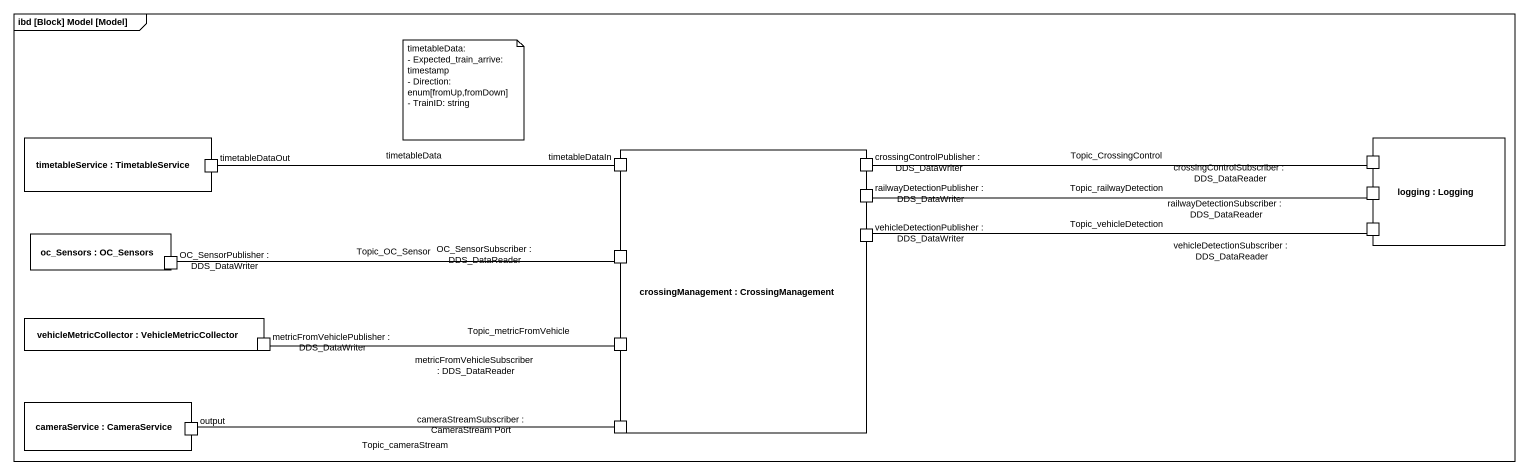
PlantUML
@startuml
mainframe ibd [Block] Model [Model]
rectangle "timetableService : TimetableService" as timetableService {
  port timetableDataOut
}
rectangle "crossingManagement : CrossingManagement" as crossingManagement {
  port timetableDataIn
  port "crossingControlPublisher : DDS_DataWriter" as crossingControlPublisher
  port "railwayDetectionPublisher : DDS_DataWriter" as railwayDetectionPublisher
  port "vehicleDetectionPublisher : DDS_DataWriter" as vehicleDetectionPublisher
  port "OC_SensorSubscriber : DDS_DataReader" as OC_SensorSubscriber_DDS
  port "metricFromVehicleSubscriber : DDS_DataReader" as metricFromVehicleSubscriber
  port "cameraStreamSubscriber : CameraStream Port" as cameraStreamSubscriber
}
rectangle "logging : Logging" as logging {
  port "crossingControlSubscriber : DDS_DataReader" as crossingControlSubscriber
  port "railwayDetectionSubscriber : DDS_DataReader" as railwayDetectionSubscriber
  port "vehicleDetectionSubscriber : DDS_DataReader" as vehicleDetectionSubscriber
}
rectangle "oc_Sensors : OC_Sensors" as oc_Sensors {
  port "OC_SensorPublisher : DDS_DataWriter" as OC_SensorPublisher_DDS
}
rectangle "vehicleMetricCollector : VehicleMetricCollector" as vehicleMetricCollector {
  port "metricFromVehiclePublisher : DDS_DataWriter" as metricFromVehiclePublisher
}
rectangle "cameraService : CameraService" as cameraService {
  port output
}
timetableDataOut -right- timetableDataIn : timetableData
crossingControlPublisher -right- crossingControlSubscriber : Topic_CrossingControl
railwayDetectionPublisher -right- railwayDetectionSubscriber : Topic_railwayDetection
vehicleDetectionSubscriber -left- vehicleDetectionPublisher : Topic_vehicleDetection
OC_SensorPublisher_DDS -right- OC_SensorSubscriber_DDS : Topic_OC_Sensor
metricFromVehiclePublisher -right- metricFromVehicleSubscriber : Topic_metricFromVehicle
output -right- cameraStreamSubscriber : Topic_cameraStream
note as N1
  timetableData:
  - Expected_train_arrive: timestamp
  - Direction: enum[fromUp,fromDown]
  - TrainID: string
end note
@enduml
